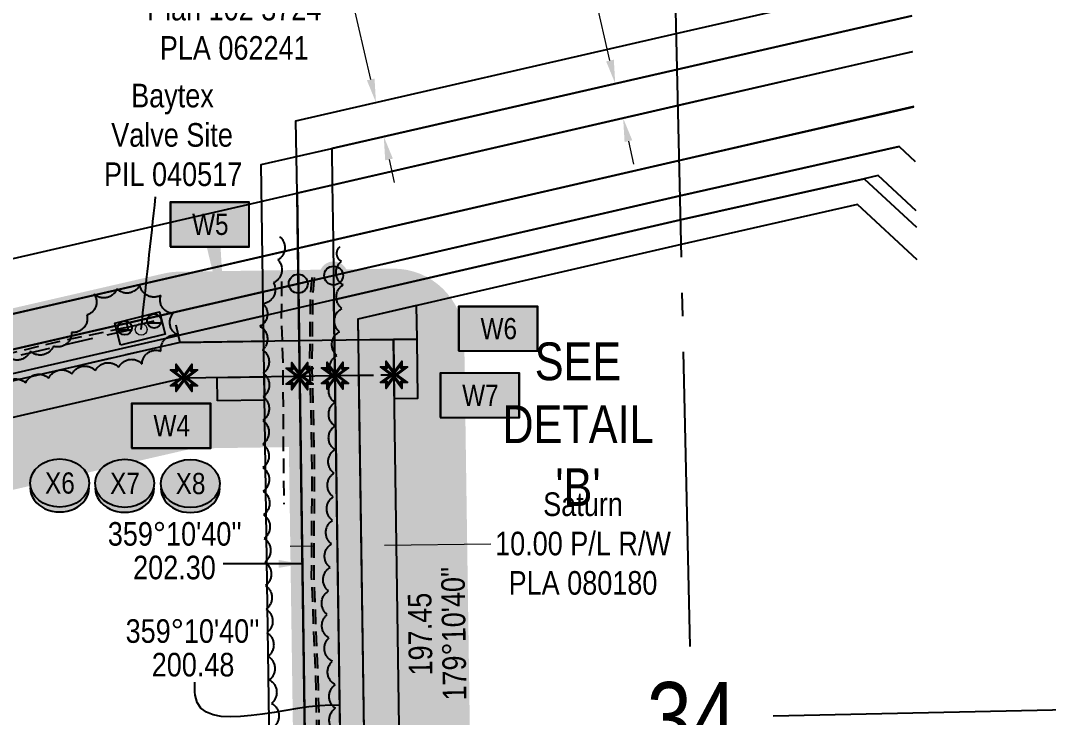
# Model space of a CAD drawing. Extents: x 605914 to 610440, y 5880595 to 5885290.
# Drawn here: x 608249 to 608684.6, y 5884385.6 to 5884680.9 of the extents above; entities that cross this region are included whole.
import ezdxf
from ezdxf.enums import TextEntityAlignment as Align

# ---------------------------------------------------------------- set-up
doc = ezdxf.new("R2010")
doc.units = 0
doc.header["$LTSCALE"] = 5
doc.header["$PDMODE"] = 34
doc.header["$PDSIZE"] = 0.03
for name, pattern in [('0', [1, 1, 0]), ('foc-ACCESSROAD', [3.75, 2.5, -1.25]), ('foc-QUARTERLINE', [33, 25, -3, 2, -3]), ('foc-TIELINE', [1.875, 1.25, -0.625]), ('UG_PIPE', [1.875, 1.25, -0.625])]:
    doc.linetypes.add(name, pattern=pattern)
doc.layers.get('Defpoints').update_dxf_attribs({"color": 9})
for name, color, linetype in [('10', 1, 'Continuous'), ('9', 3, 'Continuous'), ('AS-FENCE', 48, 'foc-FENCE'), ('AS-PIPE-UG', 44, 'UG_PIPE'), ('AS-ROADS', 254, 'Continuous'), ('AS-SYMBOL', 7, 'Continuous'), ('F-RW', 190, 'Continuous'), ('F-WS', 190, 'foc-ACCESSROAD'), ('L-BD', 7, 'Continuous'), ('L-DETAIL-T', 3, 'Continuous'), ('L-MON', 1, 'Continuous'), ('L-QSEC', 8, 'foc-QUARTERLINE'), ('L-SECLBL', 7, 'Continuous'), ('L-TIE', 7, 'foc-TIELINE'), ('P-BUFFER-H 30m', 51, 'Continuous'), ('P-CROSSINGS', 250, 'Continuous'), ('P-PROPOSED', 10, 'Continuous'), ('P-PROPOSED-H', 21, 'Continuous'), ('P-TEMP-H', 41, 'Continuous'), ('P-TEMP_WORKSPACE', 46, 'Continuous'), ('T-BUSH', 110, '0')]:
    doc.layers.add(name, color=color, linetype=linetype)
doc.layers.add('AS-PIPE-AG', color=7, linetype='Continuous', true_color=0x7d00fa)
doc.layers.add('P-100m WELL BORE BUFFER', color=7, linetype='Continuous', true_color=0xf5ffd6)
doc.layers.add('F-RW-T', color=190, linetype='Continuous', lineweight=9)
doc.layers.add('F-WS-T', color=190, linetype='Continuous', lineweight=9)
doc.styles.add('175L', font='ARIALN.TTF', dxfattribs={"height": 20})
doc.styles.add('80CG', font='ARIALN.TTF', dxfattribs={"height": 10})
doc.styles.add('80L', font='ARIALN.TTF', dxfattribs={"height": 10})
doc.styles.add('Crossing', font='ARIALN.TTF', dxfattribs={"height": 10})
doc.styles.add('foc-LtypeFont', font='ARIALN.TTF', dxfattribs={"height": 7.35})
doc.styles.add('SIMPLEX', font='ARIALN.TTF')
doc.linetypes.add('foc-FENCE', pattern='A,10,-1,["X",foc-LtypeFont,S=0.2,R=0,X=-0.625,Y=-0.75],-1.24', length=12.24)
doc.dimstyles.new('Compass 5 000', dxfattribs={"dimscale": 5, "dimtxt": 9, "dimasz": 2, "dimexe": 0.2, "dimexo": 0.0625, "dimgap": 0.5, "dimtad": 0, "dimtih": 1, "dimtoh": 1, "dimzin": 0, "dimdsep": 46, "dimtxsty": '80CG', "dimcen": 0.1, "dimse1": 1, "dimse2": 1, "dimclrd": 256, "dimclrt": 256, "dimaunit": 1, "dimadec": 4, "dimazin": 0, "dimtfac": 0.06, "dimtofl": 0, "dimtmove": 0, "dimatfit": 1, "dimfxl": 0.2, "dimtolj": 1, "dimtzin": 0, "dimlwd": -1, "dimarcsym": 0})

# ---------------------------------------------------------------- blocks, each defined once
blk = doc.blocks.new('L-SECLBL')
at = {"layer": '9', "color": 7}
for p, q in [((-5.08, -27.83), (-12.29, -27.83)), ((20.7, -27.83), (13.5, -27.83))]:
    blk.add_line(p, q, dxfattribs=at)
at = {"layer": '10', "color": 2, "style": 'SIMPLEX'}
blk.add_attdef('SEC', text='', height=30, dxfattribs=at).set_placement((0, 0), align=Align.MIDDLE)
at = {"layer": '10', "color": 5, "style": '80L'}
blk.add_attdef('TWP', text='', height=9.5, dxfattribs=at).set_placement((-14.43, -27.37), align=Align.MIDDLE_RIGHT)
blk.add_attdef('RGE', text='', height=9.5, dxfattribs=at).set_placement((3.62, -27.37), align=Align.MIDDLE_CENTER)
blk.add_attdef('MER', text='', height=9.5, dxfattribs=at).set_placement((23.17, -27.37), align=Align.MIDDLE_LEFT)
blk = doc.blocks.new('*D407')
at = {"layer": 'Defpoints', "color": 0, "transparency": 16777216}
for p in [(608435.51, 5884654.41), (608399.64, 5884646.2), (608438.81, 5884639.98)]:
    blk.add_point(p, dxfattribs=at)
at = {"layer": 'F-RW-T', "transparency": 16777216}
for p, q in [((608388.64, 5884694.23), (608378.64, 5884694.23)), ((608397.41, 5884655.95), (608388.64, 5884694.23)), ((608405.17, 5884622.03), (608407.4, 5884612.28))]:
    blk.add_line(p, q, dxfattribs=at)
for points in [[(608399.03, 5884656.32), (608395.78, 5884655.58), (608399.64, 5884646.2)], [(608406.8, 5884622.4), (608403.55, 5884621.65), (608402.94, 5884631.77)]]:
    blk.add_solid(points, dxfattribs=at)
at = {"layer": 'F-RW-T', "transparency": 16777216, "insert": (608339.56, 5884694.23), "char_height": 10, "attachment_point": 5, "style": '80CG'}
blk.add_mtext('\\A1;Sinopec\\P15.00 P/L R/W\\PPlan 102 3724\\PPLA 062241', dxfattribs=at)
blk = doc.blocks.new('*D410')
at = {"layer": 'Defpoints', "color": 0, "transparency": 16777216}
for p in [(608382.57, 5884510.21), (608392.57, 5884510.35), (608393.31, 5884458.45)]:
    blk.add_point(p, dxfattribs=at)
at = {"layer": 'F-RW-T', "transparency": 16777216}
for p, q in [((608373.31, 5884458.17), (608363.31, 5884458.03)), ((608403.31, 5884458.6), (608448.3, 5884459.23))]:
    blk.add_line(p, q, dxfattribs=at)
for points in [[(608403.28, 5884460.26), (608403.33, 5884456.93), (608393.31, 5884458.45)], [(608373.28, 5884459.84), (608373.33, 5884456.5), (608383.31, 5884458.31)]]:
    blk.add_solid(points, dxfattribs=at)
at = {"layer": 'F-RW-T', "transparency": 16777216, "insert": (608487.38, 5884459.23), "char_height": 10, "attachment_point": 5, "style": '80CG'}
blk.add_mtext('\\A1;Saturn\\P10.00 P/L R/W\\PPLA 080180', dxfattribs=at)
blk = doc.blocks.new('fdia')
at = {"color": 255, "const_width": 1}
blk.add_lwpolyline([(-0.5, 0, 1), (0.5, 0, 1)], format="xyb", close=True, dxfattribs=at)
blk = doc.blocks.new('Fdiaa')
blk.add_blockref('fdia', (0, 0))
blk = doc.blocks.new('fdib')
at = {"color": 1, "const_width": 1.6}
blk.add_lwpolyline([(-0.4, 0, 1), (0.4, 0, 1)], format="xyb", close=True, dxfattribs=at)
at = {"color": 1}
blk.add_circle((0, 0), 0.8, dxfattribs=at)
blk = doc.blocks.new('Fdibb')
blk.add_blockref('fdib', (0, 0))
blk = doc.blocks.new('fdicc')
for name in ['Fdibb', 'Fdiaa']:
    blk.add_blockref(name, (0, 0))
blk = doc.blocks.new('FDI')
blk.add_blockref('fdicc', (0, 0))
blk = doc.blocks.new('RISER')
h = blk.add_hatch(color=255)
h.dxf.hatch_style = 1
edge = h.paths.add_edge_path()
edge.add_arc((0, 0), 0.7, 0, 360)
blk.add_hatch(color=13).paths.add_polyline_path([(0.581, -0.15), (-0.581, -0.15, 0.774597)])
at = {"color": 13}
blk.add_line((-0.581, -0.15), (0.581, -0.15), dxfattribs=at)
blk.add_circle((0, 0), 0.6, dxfattribs=at)
blk = doc.blocks.new('TEMP')
h = blk.add_hatch(color=255)
h.dxf.hatch_style = 1
h.paths.add_polyline_path([(0, 0.251), (-0.666, 1.152), (-0.666, 0.666), (-1.152, 0.666), (-0.251, 0), (-1.152, -0.666), (-0.666, -0.666), (-0.666, -1.152), (0, -0.251), (0.666, -1.152), (0.666, -0.666), (1.152, -0.666), (0.251, 0), (1.152, 0.666), (0.666, 0.666), (0.666, 1.152)])
h.paths.add_polyline_path([(0.566, 0.849), (0.566, 0.566), (0.849, 0.566), (0.083, 0), (0.849, -0.566), (0.566, -0.566), (0.566, -0.849), (0, -0.083), (-0.566, -0.849), (-0.566, -0.566), (-0.849, -0.566), (-0.083, 0), (-0.849, 0.566), (-0.566, 0.566), (-0.566, 0.849), (0, 0.083)], flags=16)
h = blk.add_hatch(color=1)
h.dxf.hatch_style = 1
h.paths.add_polyline_path([(0, 0.083), (-0.566, 0.849), (-0.566, 0.566), (-0.849, 0.566), (-0.083, 0), (-0.849, -0.566), (-0.566, -0.566), (-0.566, -0.849), (0, -0.083), (0.566, -0.849), (0.566, -0.566), (0.849, -0.566), (0.083, 0), (0.849, 0.566), (0.566, 0.566), (0.566, 0.849)])
at = {"color": 1}
for p, q in [((-0.083, 0), (0.083, 0)), ((0, 0.083), (0, -0.083))]:
    blk.add_line(p, q, dxfattribs=at)
at = {"color": 255, "flags": 128}
blk.add_lwpolyline([(-0.251, 0), (-1.152, 0.666), (-0.666, 0.666), (-0.666, 1.152), (0, 0.251), (0.666, 1.152), (0.666, 0.666), (1.152, 0.666), (0.251, 0), (1.152, -0.666), (0.666, -0.666), (0.666, -1.152), (0, -0.251), (-0.666, -1.152), (-0.666, -0.666), (-1.152, -0.666)], close=True, dxfattribs=at)
at = {"color": 1, "flags": 128}
blk.add_lwpolyline([(-0.083, 0), (-0.849, 0.566), (-0.566, 0.566), (-0.566, 0.849), (0, 0.083), (0.566, 0.849), (0.566, 0.566), (0.849, 0.566), (0.083, 0), (0.849, -0.566), (0.566, -0.566), (0.566, -0.849), (0, -0.083), (-0.566, -0.849), (-0.566, -0.566), (-0.849, -0.566)], close=True, dxfattribs=at)
blk = doc.blocks.new('Temp_Area_Small_Pink')
at = {"true_color": 0xff8aff}
h = blk.add_hatch(color=211, dxfattribs=at)
h.dxf.hatch_style = 1
h.paths.add_polyline_path([(-16.83, -9.44), (16.33, -9.44), (16.33, 9.05), (-16.83, 9.05)])
at = {"color": 250}
for points in [[(-17.03, -9.64), (16.53, -9.64), (16.53, 9.25), (-17.03, 9.25)], [(-16.93, -9.54), (16.43, -9.54), (16.43, 9.15), (-16.93, 9.15)]]:
    blk.add_lwpolyline(points, close=True, dxfattribs=at)
at = {"color": 250, "style": '80L'}
blk.add_attdef('TEMPORARY', text='', height=9, dxfattribs=at).set_placement((0, -0.15), align=Align.MIDDLE_CENTER)
blk = doc.blocks.new('xing2')
h = blk.add_hatch(color=50)
h.dxf.hatch_style = 1
edge = h.paths.add_edge_path()
edge.add_ellipse((0, 0), major_axis=(-12.5, 0), ratio=0.816297, start_angle=0, end_angle=360)
h = blk.add_hatch(color=250)
h.dxf.hatch_style = 1
edge = h.paths.add_edge_path()
edge.add_ellipse((0, -2.05), major_axis=(-12.5, 0), ratio=0.816297, start_angle=0, end_angle=180)
edge.add_line((12.5, -2.05), (12.5, 0))
edge.add_ellipse((0, 0), major_axis=(-12.5, 0), ratio=0.816297, start_angle=0, end_angle=180, ccw=False)
edge.add_line((-12.5, 0), (-12.5, -2.05))
at = {"color": 250}
blk.add_ellipse((0, 0), major_axis=(-12.5, 0), ratio=0.816297, dxfattribs=at)
blk.add_ellipse((0, -2.05), major_axis=(-12.5, 0), ratio=0.816297, start_param=0, end_param=3.141593, dxfattribs=at)
at = {"color": 250, "style": 'Crossing'}
blk.add_attdef('CROSSING', text='', height=9, dxfattribs=at).set_placement((0.09, 0.02), align=Align.MIDDLE_CENTER)
at = {"color": 250, "style": 'Crossing', "flags": 1}
for tag, p in [('OWNER', (0.09, -12.49)), ('DESCRIPTION', (0.09, -25.77)), ('LOCATION', (0.09, -39.3)), ('DWG_REF', (0.09, -52.84))]:
    blk.add_attdef(tag, text='', height=9, dxfattribs=at).set_placement(p, align=Align.MIDDLE_CENTER)
blk = doc.blocks.new('*D506')
at = {"layer": 'Defpoints', "color": 0, "transparency": 16777216}
for p in [(608501.04, 5884654.21), (608481.02, 5884649.63), (608484.38, 5884634.97)]:
    blk.add_point(p, dxfattribs=at)
at = {"layer": 'F-RW-T', "transparency": 16777216}
for p, q in [((608486.88, 5884716.18), (608476.88, 5884716.18)), ((608498.81, 5884663.96), (608486.88, 5884716.18)), ((608506.62, 5884629.79), (608508.85, 5884620.05))]:
    blk.add_line(p, q, dxfattribs=at)
for points in [[(608500.44, 5884664.33), (608497.19, 5884663.59), (608501.04, 5884654.21)], [(608508.25, 5884630.17), (608505, 5884629.42), (608504.39, 5884639.54)]]:
    blk.add_solid(points, dxfattribs=at)
at = {"layer": 'F-RW-T', "transparency": 16777216, "insert": (608437.79, 5884716.18), "char_height": 10, "attachment_point": 5, "style": '80CG'}
blk.add_mtext('\\A1;Sinopec\\P15.00 P/L R/W\\PPlan 082 1846\\PPLA 062650', dxfattribs=at)

msp = doc.modelspace()

# ---------------------------------------------------------------- hatches: boundary and pattern name
at = {"layer": 'P-BUFFER-H 30m'}
h = msp.add_hatch(color=256, dxfattribs=at)
h.dxf.hatch_style = 1
edge = h.paths.add_edge_path()
edge.add_line((607719.745, 5884786.916), (607942.804, 5884630.43))
edge.add_line((607942.804, 5884630.43), (607983.862, 5884452.525))
edge.add_arc((608013.082, 5884459.269), 29.988, 192.99555, 282.96159)
edge.add_line((608019.809, 5884430.045), (608321.904, 5884499.575))
edge.add_line((608321.904, 5884499.575), (608362.729, 5884500.162))
edge.add_line((608362.729, 5884500.162), (608365.158, 5884330.982))
edge.add_arc((608395.143, 5884331.412), 29.988, 180.82256, 194.64794)
edge.add_line((608366.129, 5884323.829), (608389.373, 5884234.9))
edge.add_line((608389.373, 5884234.9), (608389.883, 5884210.703))
edge.add_arc((608419.864, 5884211.334), 29.988, 181.20723, 271.2423)
edge.add_line((608420.514, 5884181.353), (608916.907, 5884192.118))
edge.add_arc((608916.257, 5884222.099), 29.988, 271.2423, 312.84678)
edge.add_line((608936.65, 5884200.113), (609012.826, 5884270.768))
edge.add_line((609012.826, 5884270.768), (609110.054, 5884272.955))
edge.add_arc((609109.38, 5884302.935), 29.988, 271.28835, 361.28724)
edge.add_line((609139.36, 5884303.609), (609139.024, 5884318.599))
edge.add_arc((609109.043, 5884317.925), 29.988, 1.28724, 91.28835)
edge.add_line((609108.369, 5884347.906), (608994.076, 5884345.335))
edge.add_arc((608994.751, 5884315.355), 29.988, 91.28835, 132.84678)
edge.add_line((608974.358, 5884337.341), (608898.197, 5884266.7))
edge.add_line((608898.197, 5884266.7), (608461.028, 5884257.22))
edge.add_line((608461.028, 5884257.22), (608440.042, 5884337.511))
edge.add_line((608440.042, 5884337.511), (608437.045, 5884546.215))
edge.add_arc((608407.06, 5884545.785), 29.988, 0.82256, 90.82256)
edge.add_line((608406.63, 5884575.77), (608316.045, 5884574.469))
edge.add_arc((608316.475, 5884544.484), 29.988, 90.82256, 102.96159)
edge.add_line((608309.749, 5884573.708), (608046.803, 5884513.188))
edge.add_line((608046.803, 5884513.188), (608011.976, 5884664.093))
edge.add_arc((607982.756, 5884657.349), 29.988, 12.99555, 54.94862)
edge.add_line((607999.979, 5884681.898), (607735.698, 5884867.303))
edge.add_line((607735.698, 5884867.303), (607717.629, 5884879.979))
edge.add_line((607717.629, 5884879.979), (607719.745, 5884786.916))
at = {"layer": 'P-PROPOSED-H'}
h = msp.add_hatch(color=256, dxfattribs=at)
h.dxf.hatch_style = 1
h.paths.add_polyline_path([(607718.899, 5884824.141), (607969.439, 5884648.376), (608013.082, 5884459.269), (608318.285, 5884529.515), (608392.283, 5884530.577), (608395.143, 5884331.412), (608419.28, 5884239.064), (608419.864, 5884211.334), (608916.257, 5884222.099), (609000.776, 5884300.493), (609109.38, 5884302.935), (609109.043, 5884317.925), (608994.751, 5884315.355), (608910.237, 5884236.966), (608434.539, 5884226.65), (608434.233, 5884241.147), (608410.109, 5884333.445), (608407.06, 5884545.785), (608316.475, 5884544.484), (608024.323, 5884477.242), (607982.756, 5884657.349), (607718.475, 5884842.754)])
at = {"layer": 'P-TEMP-H'}
h = msp.add_hatch(color=256, dxfattribs=at)
h.dxf.hatch_style = 1
h.paths.add_polyline_path([(608416.851, 5884560.167), (608391.941, 5884554.434), (608392.068, 5884545.569), (608407.06, 5884545.785), (608407.419, 5884520.797), (608417.414, 5884520.941)])
h = msp.add_hatch(color=256, dxfattribs=at)
h.dxf.hatch_style = 1
h.paths.add_polyline_path([(608315.803, 5884547.407), (608316.475, 5884544.484), (608352.088, 5884544.995), (608351.934, 5884555.723)])
h = msp.add_hatch(color=256, dxfattribs=at)
h.dxf.hatch_style = 1
h.paths.add_polyline_path([(608332.457, 5884519.721), (608332.313, 5884529.716), (608352.303, 5884530.003), (608352.447, 5884520.008)])

# ---------------------------------------------------------------- linework, layer by layer
at = {"layer": 'AS-FENCE', "flags": 128}
msp.add_lwpolyline([(608291.3, 5884543.338), (608288.965, 5884552.694), (608307.847, 5884557.476), (608310.286, 5884548.069), (608291.374, 5884543.406)], dxfattribs=at)
at = {"layer": 'AS-PIPE-AG', "flags": 128}
msp.add_lwpolyline([(608293.223, 5884550.648), (608305.628, 5884553.615)], dxfattribs=at)
at = {"layer": 'AS-PIPE-UG', "flags": 128}
for points in [[(608359.654, 5884570.292), (608359.522, 5884554.417), (608360.15, 5884536.16), (608360.304, 5884503.967), (608360.576, 5884475.95)], [(608372.394, 5884572.026), (608371.692, 5884562.428), (608371.688, 5884555.122), (608371.408, 5884534.064), (608372.044, 5884514.929), (608372.365, 5884499.886), (608372.438, 5884483.374), (608372.239, 5884445.258), (608373.962, 5884403.608), (608374.957, 5884363.02), (608376.746, 5884332.913), (608385.116, 5884290.943), (608394.222, 5884251.646), (608397.01, 5884233.976), (608398.861, 5884216.718), (608399.468, 5884203.207), (608400.083, 5884189.258)], [(608373.391, 5884571.953), (608372.692, 5884562.391), (608372.688, 5884555.115), (608372.408, 5884534.074), (608373.043, 5884514.956), (608373.365, 5884499.899), (608373.438, 5884483.374), (608373.239, 5884445.276), (608374.961, 5884403.641), (608375.956, 5884363.062), (608377.74, 5884333.041), (608386.093, 5884291.154), (608395.204, 5884251.837), (608398.001, 5884234.107), (608399.858, 5884216.794), (608400.467, 5884203.252), (608401.082, 5884189.302)], [(608293.246, 5884550.642), (608264.381, 5884544.687), (608213.231, 5884532.097), (608149.874, 5884516.997), (608070.211, 5884500.062), (607997.355, 5884482.532), (607957.026, 5884472.352), (607943.736, 5884468.907)]]:
    msp.add_lwpolyline(points, dxfattribs=at)
at = {"layer": 'AS-ROADS', "const_width": 3.998, "flags": 128}
msp.add_lwpolyline([(608281.692, 5884541.584), (608267.237, 5884538.247), (608219.34, 5884527.511), (608168.986, 5884516.095), (608119.975, 5884504.407), (608073.545, 5884492.745), (608027.109, 5884481.776), (607985.718, 5884471.811), (607920.371, 5884453.328)], dxfattribs=at)
at = {"layer": 'F-RW'}
for points in [[(608350.773, 5883882.902), (608345.942, 5884076.43), (608396.666, 5884126.065), (608394.944, 5884210.794), (608394.358, 5884235.594), (608370.199, 5884328.024), (608366.518, 5884584.395), (608366.182, 5884607.766), (608365.959, 5884623.334), (608365.742, 5884638.441), (608526.902, 5884675.338), (608626.37, 5884698.113)], [(608301.864, 5883803.338), (608315.735, 5884068.605), (608287.32, 5884098.371), (608276.962, 5884109.22), (608268.389, 5884118.201), (608267.623, 5884148.779), (608267.372, 5884158.78), (608266.868, 5884178.905), (608266.002, 5884213.431), (608265.501, 5884233.436), (608265.344, 5884239.714), (608355.11, 5884334.509), (608351.012, 5884619.921), (608364.713, 5884623.049), (608380.903, 5884626.749), (608527.245, 5884660.199), (608626.714, 5884682.93)], [(608626.714, 5884682.93), (608527.245, 5884660.199), (608380.903, 5884626.749), (608381.119, 5884611.5), (608381.464, 5884587.835), (608381.668, 5884572.778), (608381.814, 5884562.554), (608384.37, 5884382.405), (608385.165, 5884330.057), (608409.311, 5884237.676), (608409.871, 5884211.102), (608411.793, 5884119.889), (608361.092, 5884070.517), (608365.795, 5883882.136)], [(608627.587, 5884644.478), (607727.692, 5884437.376), (607727.162, 5884460.702), (608627.058, 5884667.804)], [(608627.061, 5884667.675), (608527.591, 5884644.957), (608381.124, 5884611.205), (608366.182, 5884607.766), (608370.125, 5884328.535), (608280.499, 5884233.906), (608280.999, 5884213.901), (608281.867, 5884179.218), (608282.37, 5884159.094), (608282.62, 5884149.091), (608283.239, 5884124.341), (608287.8, 5884119.565), (608298.157, 5884108.715), (608331.046, 5884074.262), (608316.982, 5883801.969)], [(607940.808, 5883838.423), (607933.96, 5884141.829), (607933.735, 5884151.831), (607933.28, 5884171.958), (607928.895, 5884371.628), (607924.44, 5884585.051), (607939.431, 5884585.371), (607941.493, 5884486.58), (608528.122, 5884621.587), (608627.59, 5884644.361)], [(608628.59, 5884600.294), (608612.502, 5884615.218), (608606.6, 5884613.87), (608528.693, 5884596.406), (608381.826, 5884562.603), (607728.265, 5884412.178), (607728.033, 5884422.382), (608366.733, 5884569.386), (608381.679, 5884572.826), (608528.462, 5884606.61), (608621.334, 5884627.495), (608628.116, 5884621.204)], [(608621.334, 5884627.495), (608528.462, 5884606.61), (607941.806, 5884471.584), (607943.885, 5884371.977), (607948.423, 5884172.271), (607948.881, 5884152.146), (607949.109, 5884142.144), (607957.242, 5883784.676)], [(608412.71, 5883478.425), (608410.993, 5883550.002), (608410.88, 5883554.705), (608410.773, 5883559.163), (608410.751, 5883560.064), (608410.52, 5883569.695), (608410.312, 5883578.348), (608410.27, 5883580.108), (608410.033, 5883590.019), (608405.956, 5883759.924), (608444.232, 5883757.987), (608450.314, 5883877.824), (608365.795, 5883882.135), (608361.097, 5884070.282), (608411.793, 5884119.889), (608409.311, 5884237.676), (608385.165, 5884330.057), (608381.826, 5884562.603), (608528.693, 5884596.406), (608606.6, 5884613.87), (608628.749, 5884593.325)], [(608629.064, 5884579.438), (608603.717, 5884602.948), (608528.93, 5884585.964), (608391.941, 5884554.434), (608395.143, 5884331.412), (608419.28, 5884239.064), (608419.864, 5884211.334), (608421.878, 5884115.772), (608371.199, 5884066.181), (608375.431, 5883896.671), (608466.063, 5883892.048), (608458.461, 5883742.239), (608416.339, 5883744.372), (608420.036, 5883590.23), (608420.274, 5883580.318), (608420.315, 5883578.564), (608420.524, 5883569.901), (608420.755, 5883560.275), (608420.883, 5883554.911), (608420.996, 5883550.213), (608422.713, 5883478.641)]]:
    msp.add_lwpolyline(points, dxfattribs=at)
at = {"layer": 'F-WS', "flags": 128}
msp.add_lwpolyline([(607942.083, 5884458.313), (607927.157, 5884454.878), (607926.944, 5884465.086), (607941.87, 5884468.522), (608294.751, 5884549.741), (608294.078, 5884552.664), (608313.561, 5884557.148), (608316.475, 5884544.484), (607942.083, 5884458.313)], close=True, dxfattribs=at)
at = {"layer": 'L-QSEC'}
for p, q in [((608532.797, 5884415.61), (608515.222, 5885189.831)), ((608568.004, 5884386.359), (609338.04, 5884402.896))]:
    msp.add_line(p, q, dxfattribs=at)
at = {"layer": 'L-TIE'}
msp.add_line((608392.283, 5884530.577), (608407.276, 5884530.792), dxfattribs=at)
at = {"layer": 'P-100m WELL BORE BUFFER', "color": 250, "flags": 128}
msp.add_lwpolyline([(608335.722, 5884552.523, 0, 7.497, 0), (608329.427, 5884594.707, 0, 0, 0)], format="xyseb", dxfattribs=at)
at = {"layer": 'P-PROPOSED', "flags": 128}
msp.add_lwpolyline([(607718.899, 5884824.141), (607969.439, 5884648.376), (608013.082, 5884459.269), (608318.285, 5884529.515), (608392.283, 5884530.577), (608395.143, 5884331.412), (608419.28, 5884239.064), (608419.864, 5884211.334), (608916.257, 5884222.099), (609000.776, 5884300.493), (609109.38, 5884302.935), (609109.043, 5884317.925), (608994.751, 5884315.355), (608910.237, 5884236.966), (608434.539, 5884226.65), (608434.233, 5884241.147), (608410.109, 5884333.445), (608407.06, 5884545.785), (608316.475, 5884544.484), (608024.323, 5884477.242), (607982.756, 5884657.349), (607718.475, 5884842.754)], close=True, dxfattribs=at)
at = {"layer": 'P-TEMP_WORKSPACE'}
for points in [[(608407.06, 5884545.785), (608417.055, 5884545.928), (608416.851, 5884560.167), (608391.941, 5884554.434), (608392.068, 5884545.569), (608407.06, 5884545.785)], [(608315.803, 5884547.407), (608316.475, 5884544.484), (608352.088, 5884544.995), (608351.934, 5884555.723)], [(608417.055, 5884545.928), (608407.06, 5884545.785), (608407.419, 5884520.797), (608417.414, 5884520.941), (608417.055, 5884545.928)], [(608332.457, 5884519.721), (608332.313, 5884529.716), (608352.303, 5884530.003), (608352.447, 5884520.008)]]:
    msp.add_lwpolyline(points, close=True, dxfattribs=at)
at = {"layer": 'T-BUSH', "flags": 128}
for points in [[(607930.952, 5884420.219, -0.5205671), (607930.647, 5884430.21, -0.5205671), (607930.342, 5884440.201, -0.5205671), (607930.678, 5884449.719, -0.5205671), (607940.318, 5884452.363, -0.5205671), (607949.958, 5884455.007, -0.5205671), (607959.598, 5884457.652, -0.5205671), (607969.238, 5884460.296, -0.5205671), (607978.878, 5884462.94, -0.5205671), (607988.518, 5884465.584, -0.5205671), (607998.192, 5884468.1, -0.5205671), (608007.866, 5884470.615, -0.5205671), (608017.54, 5884473.131, -0.5205671), (608027.215, 5884475.647, -0.5205671), (608036.947, 5884477.924, -0.5205671), (608046.694, 5884480.141, -0.5205671), (608056.441, 5884482.359, -0.5205671), (608066.188, 5884484.577, -0.5205671), (608075.932, 5884486.806, -0.5205671), (608085.599, 5884489.351, -0.5205671), (608095.265, 5884491.896, -0.5205671), (608104.932, 5884494.441, -0.5205671), (608114.599, 5884496.986, -0.5205671), (608124.291, 5884499.423, -0.5205671), (608134.048, 5884501.595, -0.5205671), (608143.806, 5884503.767, -0.5205671), (608153.563, 5884505.939, -0.5205671), (608163.32, 5884508.111, -0.5205671), (608173.075, 5884510.295, -0.5205671), (608182.821, 5884512.515, -0.5205671), (608192.567, 5884514.735, -0.5205671), (608202.314, 5884516.955, -0.5205671), (608212.06, 5884519.175, -0.5205671), (608221.812, 5884521.368, -0.5205671), (608231.606, 5884523.368, -0.5205671), (608241.4, 5884525.367, -0.5205671), (608251.194, 5884527.366, -0.5205671), (608260.988, 5884529.365, -0.5205671), (608270.809, 5884531.162, -0.5205671), (608280.704, 5884532.583, -0.5205671), (608290.598, 5884534.004, -0.5205671), (608300.493, 5884535.425, -0.5205671), (608308.511, 5884540.851, -0.5205671), (608315.936, 5884547.544, -0.5205671), (608313.754, 5884556.846, -0.5205671), (608308.516, 5884564.463, -0.5205671), (608299.539, 5884568.859, -0.5205671), (608289.849, 5884567.155, -0.5205671), (608280.1, 5884564.944, -0.5205671), (608277.13, 5884556.134, -0.5205671), (608270.666, 5884548.733, -0.5205671), (608262.936, 5884542.89, -0.5205671), (608253.171, 5884540.755, -0.5205671), (608243.406, 5884538.62, -0.5205671), (608233.64, 5884536.486, -0.5205671), (608223.875, 5884534.351, -0.5205671), (608214.113, 5884532.201, -0.5205671), (608204.354, 5884530.035, -0.5205671), (608194.596, 5884527.869, -0.5205671), (608184.837, 5884525.704, -0.5205671), (608175.078, 5884523.538, -0.5205671), (608165.178, 5884522.531, -0.5205671), (608155.185, 5884522.275, -0.5205671), (608145.192, 5884522.02, -0.5205671), (608135.2, 5884521.764, -0.5205671), (608125.207, 5884521.508, -0.5205671), (608115.26, 5884520.593, -0.5205671), (608105.329, 5884519.457, -0.5205671), (608095.398, 5884518.32, -0.5205671), (608085.467, 5884517.184, -0.5205671), (608075.535, 5884516.048, -0.5205671), (608065.846, 5884513.604, -0.5205671), (608056.166, 5884511.112, -0.5205671), (608046.485, 5884508.62, -0.5205671), (608036.805, 5884506.128, -0.5205671), (608027.087, 5884503.81, -0.5205671), (608017.243, 5884502.073, -0.5205671), (608007.399, 5884500.337, -0.5205671), (607997.555, 5884498.601, -0.5205671), (607987.711, 5884496.865, -0.5205671), (607977.893, 5884494.986, -0.5205671), (607968.1, 5884492.985, -0.5205671), (607958.306, 5884490.984, -0.5205671), (607948.513, 5884488.983, -0.5205671), (607938.719, 5884486.982, -0.5205671), (607930.17, 5884486.319, -0.5205671), (607931.461, 5884496.231, -0.5205671), (607933.911, 5884505.575, -0.5205671), (607942.65, 5884509.958, -0.5205671), (607952.212, 5884512.863, -0.5205671), (607961.801, 5884515.681, -0.5205671), (607971.122, 5884519.29, -0.5205671), (607980.362, 5884523.093, -0.5205671), (607989.442, 5884527.274, -0.5205671), (607990.329, 5884536.42, -0.5205671), (607988.552, 5884546.228, -0.5205671), (607986.384, 5884555.986, -0.5205671), (607984.453, 5884565.794, -0.5205671), (607982.013, 5884575.479, -0.5205671), (607979.279, 5884585.094, -0.5205671), (607977.967, 5884594.955, -0.5205671), (607976.702, 5884604.799, -0.5205671), (607973.187, 5884614.157, -0.5205671), (607970.707, 5884623.832, -0.5205671), (607968.368, 5884633.55, -0.5205671), (607963.867, 5884642.318, -0.5205671), (607956.462, 5884644.358, -0.5205671), (607947.298, 5884640.366, -0.5205671), (607938.134, 5884636.374, -0.5205671), (607928.364, 5884634.262, -0.5205671), (607918.592, 5884632.159, -0.5205671), (607908.825, 5884630.036, -0.5205671), (607899.142, 5884627.554, -0.5205671), (607889.416, 5884625.34, -0.5205671), (607879.442, 5884624.675, -0.5205671), (607869.468, 5884624.01, -0.5205671), (607860.297, 5884622.489, -0.5205671), (607859.857, 5884612.617, -0.5205671), (607862.05, 5884602.864, -0.5205671), (607864.584, 5884591.592, -0.5205671)], [(608358.737, 5884589.416, -0.5205671), (608358.103, 5884579.441, -0.5205671), (608356.215, 5884569.8, -0.5205671), (608351.781, 5884560.841, -0.5205671), (608350.44, 5884551.343, -0.5205671), (608351.582, 5884541.413, -0.5205671), (608351.839, 5884531.435, -0.5205671), (608351.769, 5884521.439, -0.5205671), (608351.698, 5884511.443, -0.5205671), (608351.627, 5884501.447, -0.5205671), (608351.685, 5884491.452, -0.5205671), (608351.855, 5884481.458, -0.5205671), (608352.026, 5884471.463, -0.5205671), (608352.218, 5884461.469, -0.5205671), (608352.505, 5884451.477, -0.5205671), (608352.791, 5884441.485, -0.5205671), (608353.077, 5884431.493, -0.5205671), (608353.43, 5884421.504, -0.5205671), (608353.922, 5884411.52, -0.5205671), (608354.46, 5884401.54, -0.5205671), (608355.414, 5884391.589, -0.5205671), (608356.368, 5884381.639, -0.5205671), (608357.321, 5884371.688, -0.5205671), (608359.687, 5884362.148, -0.5205671), (608364.21, 5884353.234, -0.5205671), (608368.733, 5884344.319, -0.5205671), (608372.013, 5884335.03, -0.5205671), (608373.184, 5884325.102, -0.5205671), (608374.356, 5884315.175, -0.5205671), (608375.527, 5884305.248, -0.5205671), (608376.699, 5884295.321, -0.5205671), (608381.534, 5884286.684, -0.5205671), (608385.909, 5884277.828, -0.5205671), (608389.464, 5884268.486, -0.5205671), (608391.746, 5884258.951, -0.5205671), (608391.109, 5884248.975, -0.5205671), (608390.397, 5884239.006, -0.5205671), (608389.158, 5884229.172, -0.5205671), (608380.339, 5884230.51, -0.5205671), (608368.347, 5884237.652, -0.5205671)], [(608543.094, 5884260.196, -0.5205671), (608543.043, 5884250.2, -0.5205671), (608542.992, 5884240.204, -0.5205671), (608542.926, 5884230.209, -0.5205671), (608542.959, 5884220.214, -0.5205671), (608537.844, 5884214.993, -0.5205671), (608527.894, 5884214.042, -0.5205671), (608517.943, 5884213.092, -0.5205671), (608507.969, 5884212.43, -0.5205671), (608497.993, 5884211.803, -0.5205671), (608488.017, 5884211.177, -0.5205671), (608478.023, 5884210.975, -0.5205671), (608468.029, 5884210.789, -0.5205671), (608458.901, 5884212.71, -0.5205671), (608450.85, 5884217.743, -0.5205671), (608440.95, 5884219.127, -0.5205671), (608431.04, 5884218.271, -0.5205671), (608421.233, 5884216.603, -0.5205671), (608411.969, 5884213.711, -0.5205671), (608410.352, 5884222.42, -0.5205671), (608409.089, 5884232.283, -0.5205671), (608406.972, 5884242.053, -0.5205671), (608404.855, 5884251.822, -0.5205671), (608402.738, 5884261.591, -0.5205671), (608400.916, 5884271.416, -0.5205671), (608399.328, 5884281.285, -0.5205671), (608397.304, 5884291.041, -0.5205671), (608393.908, 5884300.44, -0.5205671), (608392.185, 5884310.287, -0.5205671), (608390.463, 5884320.133, -0.5205671), (608388.74, 5884329.979, -0.5205671), (608387.211, 5884339.857, -0.5205671), (608385.753, 5884349.746, -0.5205671), (608384.295, 5884359.635, -0.5205671), (608382.837, 5884369.524, -0.5205671), (608382.479, 5884379.497, -0.5205671), (608382.423, 5884389.493, -0.5205671), (608382.366, 5884399.489, -0.5205671), (608381.184, 5884409.398, -0.5205671), (608379.712, 5884419.285, -0.5205671), (608378.98, 5884429.21, -0.5205671), (608379.516, 5884439.191, -0.5205671), (608380.164, 5884449.166, -0.5205671), (608380.812, 5884459.141, -0.5205671), (608381.195, 5884469.129, -0.5205671), (608381.523, 5884479.12, -0.5205671), (608381.852, 5884489.11, -0.5205671), (608382.174, 5884499.101, -0.5205671), (608382.191, 5884509.097, -0.5205671), (608382.209, 5884519.093, -0.5205671), (608382.226, 5884529.089, -0.5205671), (608383.043, 5884539.042, -0.5205671), (608384.111, 5884548.98, -0.5205671), (608385.179, 5884558.919, -0.5205671), (608385.691, 5884568.868, -0.5205671), (608384.978, 5884578.839, -0.5205671), (608384.521, 5884585.226, -0.5205671)]]:
    msp.add_lwpolyline(points, format="xyb", dxfattribs=at)

# ---------------------------------------------------------------- block references
at = {"layer": 'AS-SYMBOL', "xscale": 4.999999999999987, "yscale": 4.999999999999987, "zscale": 4.999999999999987}
for p in [(608305.639, 5884553.595), (608293.229, 5884550.665)]:
    msp.add_blockref('RISER', p, dxfattribs=at)
at = {"layer": 'L-MON', "xscale": 4.999999999999987, "yscale": 4.999999999999987, "zscale": 4.999999999999987}
for name, p in [('FDI', (608381.674, 5884572.825)), ('FDI', (608366.696, 5884569.396)), ('TEMP', (608318.285, 5884529.515)), ('TEMP', (608367.296, 5884530.218)), ('TEMP', (608382.288, 5884530.433)), ('TEMP', (608407.276, 5884530.792))]:
    msp.add_blockref(name, p, dxfattribs=at)
at = {"layer": 'L-SECLBL', "color": 1, "xscale": 0.9995969999999906, "yscale": 0.9995969999999906, "zscale": 0.9995969999999906}
msp.add_blockref('L-SECLBL', (608533.478, 5884385.617), dxfattribs=at).add_auto_attribs({'SEC': '34', 'TWP': '47', 'RGE': '10', 'MER': '5'})
at = {"layer": 'P-100m WELL BORE BUFFER', "xscale": 0.99960113, "yscale": 0.99960113, "zscale": 0.99960113}
for p, values in [((608329.427, 5884594.707), {'TEMPORARY': 'W5'}), ((608451.685, 5884550.516), {'TEMPORARY': 'W6'}), ((608443.908, 5884522.274), {'TEMPORARY': 'W7'}), ((608313.077, 5884509.401), {'TEMPORARY': 'W4'})]:
    msp.add_blockref('Temp_Area_Small_Pink', p, dxfattribs=at).add_auto_attribs(values)
at = {"layer": 'P-CROSSINGS', "xscale": 0.99960113, "yscale": 0.99960113, "zscale": 0.99960113}
for p, values in [((608265.604, 5884484.922), {'CROSSING': 'X6'}), ((608293.174, 5884484.812), {'CROSSING': 'X7'}), ((608320.977, 5884484.702), {'CROSSING': 'X8'})]:
    msp.add_blockref('xing2', p, dxfattribs=at).add_auto_attribs(values)

# ---------------------------------------------------------------- texts
at = {"layer": 'F-WS-T', "insert": (608283.876, 5884654.106), "char_height": 9.99597, "attachment_point": 1, "style": '175L'}
msp.add_mtext_dynamic_manual_height_columns('\\pi12.027;Baytex\\P\\pi3.5651;Valve Site\\P\\pi0.4899;PIL 040517', width=58.13956, gutter_width=99.96, heights=[0], dxfattribs=at)
at = {"layer": 'L-BD', "style": '80L'}
for s, height, p in [("359°10'40''", 9.99601, (608314.362, 5884463.395)), ('202.30', 9.996, (608314.236, 5884449.151)), ("359°10'40''", 9.99601, (608321.922, 5884422.227)), ('200.48', 9.996, (608322.127, 5884407.984))]:
    msp.add_text(s, height=height, dxfattribs=at).set_placement(p, align=Align.MIDDLE)
for s, height, p in [("179°10'40''", 9.99601, (608432.593, 5884421.125)), ('197.45', 9.996, (608418.35, 5884420.92))]:
    msp.add_text(s, height=height, rotation=90.8226, dxfattribs=at).set_placement(p, align=Align.MIDDLE)
at = {"layer": 'L-DETAIL-T', "insert": (608485.255, 5884509.852), "char_height": 15.98724, "width": 87.69709, "attachment_point": 5, "style": '80CG'}
msp.add_mtext("SEE DETAIL 'B'", dxfattribs=at)

# ---------------------------------------------------------------- dimensions: what is measured, and where the dimension line sits
at = {"layer": 'F-RW-T'}
for base, p1, p2, angle, text, picture, middle in [((608501.042, 5884654.209), (608484.376, 5884634.967), (608481.024, 5884649.634), 102.87515, 'Sinopec\\P15.00 P/L R/W\\PPlan 082 1846\\PPLA 062650', '*D506', (608437.791, 5884716.182)), ((608399.638, 5884646.201), (608438.81, 5884639.985), (608435.507, 5884654.414), 102.89522, 'Sinopec\\P15.00 P/L R/W\\PPlan 102 3724\\PPLA 062241', '*D407', (608339.556, 5884694.228)), ((608393.309, 5884458.454), (608382.569, 5884510.209), (608392.573, 5884510.351), 0.81261, 'Saturn\\P10.00 P/L R/W\\PPLA 080180', '*D410', (608487.385, 5884459.234))]:
    dim = msp.add_linear_dim(base=base, p1=p1, p2=p2, angle=angle, text=text, dimstyle='Compass 5 000', dxfattribs=at)
    dim.commit()
    dim.dimension.update_dxf_attribs({"geometry": picture, "text_midpoint": middle, "dimtype": 161})

# ---------------------------------------------------------------- leaders
at = {"layer": 'F-WS-T', "path_type": 1}
msp.add_leader([(608300.133, 5884550.032), (608306.261, 5884606.241)], dimstyle='Compass 5 000', override={"dimasz": 1, "dimgap": 0.5, "dimtad": 0, "dimldrblk": 'DotBlank'}, dxfattribs=at)
at = {"layer": 'L-BD', "path_type": 1}
for points in [[(608368.438, 5884450.663), (608334.889, 5884450.663)], [(608384.252, 5884390.738), (608323.039, 5884395.116), (608322.884, 5884400.502)]]:
    msp.add_leader(points, dimstyle='Compass 5 000', override={"dimgap": 0.5, "dimtad": 0}, dxfattribs=at)

doc.saveas('drawing.dxf')
